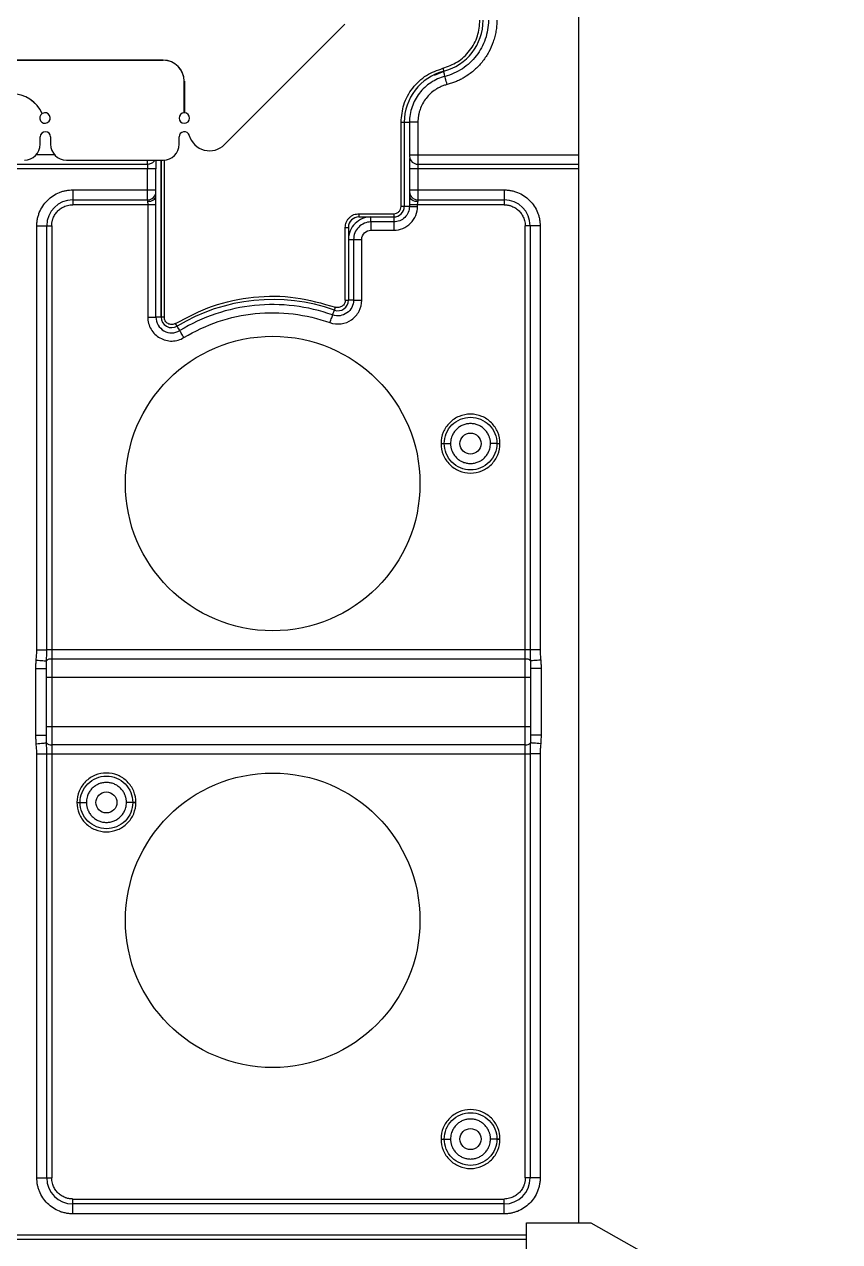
# Model space of a CAD drawing. Header units: millimetres. Extents: x -1 to 1576, y 30 to 633.
# Drawn here: x 1468.6 to 1546.1, y 280.5 to 396.3 of the extents above; entities that cross this region are included whole.
import ezdxf

# ---------------------------------------------------------------- set-up
doc = ezdxf.new("R2010")
doc.units = ezdxf.units.MM

msp = doc.modelspace()

# ---------------------------------------------------------------- linework, layer by layer
at = {"color": 7, "linetype": 'Continuous', "lineweight": 25}
for p, q in [((1521.3, 282.33), (1521.3, 630.28)), ((1487.61, 384.83), (1499.04, 396.26)), ((1459.28, 392.86), (1481.79, 392.86)), ((1481.79, 392.85), (1459.28, 392.85)), ((1508.44, 391.79), (1507.54, 391.4)), ((1508.37, 392.08), (1508.44, 391.79)), ((1483.79, 387.85), (1483.79, 390.85)), ((1483.8, 390.85), (1483.8, 387.85)), ((1504.39, 378.95), (1504.39, 386.95)), ((1504.39, 386.95), (1504.69, 386.95)), ((1504.69, 386.95), (1504.69, 378.95)), ((1505.19, 386.95), (1505.19, 383.68)), ((1505.99, 386.95), (1505.99, 379.42)), ((1470.09, 384.85), (1470.09, 385.55)), ((1471.09, 385.55), (1471.09, 384.85)), ((1483.29, 384.85), (1483.29, 385.55)), ((1471.47, 383.85), (1469.71, 383.85)), ((1472.59, 383.35), (1481.79, 383.35)), ((1480.29, 382.97), (1480.29, 383.35)), ((1481.59, 368.42), (1481.59, 383.35)), ((1481.59, 383.35), (1481.59, 368.42)), ((1481.89, 383.36), (1481.89, 368.42)), ((1505.19, 383.85), (1521.3, 383.85)), ((1458.63, 382.97), (1480.29, 382.97)), ((1480.29, 382.53), (1458.63, 382.53)), ((1480.29, 380.52), (1480.29, 382.53)), ((1481.09, 380.33), (1481.09, 382.53)), ((1521.3, 382.53), (1505.19, 382.53)), ((1505.19, 382.53), (1505.19, 380.33)), ((1505.99, 382.97), (1521.3, 382.97)), ((1473.19, 380.52), (1480.29, 380.52)), ((1473.19, 380.52), (1473.19, 379.1)), ((1480.29, 380.52), (1481.09, 380.52)), ((1480.29, 380.36), (1480.29, 380.52)), ((1480.29, 380.21), (1480.29, 380.36)), ((1480.29, 380.07), (1480.29, 380.21)), ((1480.29, 379.94), (1480.29, 380.07)), ((1480.29, 379.82), (1480.29, 379.94)), ((1480.29, 379.72), (1480.29, 379.82)), ((1480.29, 379.64), (1480.29, 379.72)), ((1480.29, 379.57), (1480.29, 379.64)), ((1505.19, 380.52), (1514.19, 380.52)), ((1505.21, 379.83), (1505.2, 379.83)), ((1514.19, 380.52), (1514.19, 379.1)), ((1473.19, 379.57), (1480.29, 379.57)), ((1480.32, 379.1), (1473.19, 379.1)), ((1480.29, 379.57), (1480.29, 379.56)), ((1480.29, 379.56), (1480.29, 379.55)), ((1480.29, 379.55), (1480.29, 379.53)), ((1480.29, 379.53), (1480.29, 379.51)), ((1480.29, 379.51), (1480.29, 379.49)), ((1480.29, 379.49), (1480.29, 379.47)), ((1480.29, 379.47), (1480.29, 379.45)), ((1480.29, 379.45), (1480.29, 379.42)), ((1480.32, 379.1), (1480.32, 368.42)), ((1481.1, 368.42), (1481.1, 379.1)), ((1504.69, 378.95), (1504.39, 378.95)), ((1505.18, 379.1), (1505.18, 378.95)), ((1514.19, 379.1), (1505.96, 379.1)), ((1505.96, 378.95), (1505.96, 379.1)), ((1505.99, 379.57), (1514.19, 379.57)), ((1500.39, 378.25), (1503.69, 378.25)), ((1500.39, 378.25), (1500.39, 377.95)), ((1500.39, 377.95), (1503.69, 377.95)), ((1503.69, 377.47), (1501.53, 377.47)), ((1503.69, 378.25), (1503.69, 377.95)), ((1469.78, 336.79), (1469.78, 377.1)), ((1469.78, 377.1), (1471.19, 377.1)), ((1470.72, 336.79), (1470.72, 377.1)), ((1471.19, 377.1), (1471.19, 286.58)), ((1499.09, 370.03), (1499.09, 376.95)), ((1499.09, 376.95), (1499.39, 376.95)), ((1499.39, 376.95), (1499.39, 370.03)), ((1501.53, 376.69), (1503.69, 376.69)), ((1517.61, 377.1), (1516.19, 377.1)), ((1516.19, 286.58), (1516.19, 377.1)), ((1516.66, 377.1), (1516.66, 336.79)), ((1517.61, 377.1), (1517.61, 336.79)), ((1499.39, 375.81), (1499.39, 370.03)), ((1499.88, 375.81), (1499.88, 370.03)), ((1500.66, 370.03), (1500.66, 375.81)), ((1498.06, 369.09), (1498.16, 369.37)), ((1499.09, 370.03), (1499.39, 370.03)), ((1481.89, 368.42), (1481.59, 368.42)), ((1483.11, 367.56), (1482.95, 367.82)), ((1516.66, 336.79), (1470.72, 336.79)), ((1471.19, 335.92), (1516.19, 335.92)), ((1469.69, 328.68), (1469.69, 335.01)), ((1470.69, 328.68), (1470.69, 335.01)), ((1516.69, 335.05), (1516.7, 335)), ((1516.69, 335.01), (1516.69, 328.68)), ((1517.69, 335.01), (1517.69, 328.68)), ((1516.69, 334.17), (1470.69, 334.17)), ((1470.69, 329.51), (1516.69, 329.51)), ((1470.69, 328.64), (1470.69, 328.69)), ((1516.19, 327.77), (1471.19, 327.77)), ((1469.78, 286.58), (1469.78, 326.9)), ((1470.72, 286.58), (1470.72, 326.9)), ((1470.72, 326.9), (1516.66, 326.9)), ((1516.66, 326.9), (1516.66, 286.58)), ((1517.61, 326.9), (1517.61, 286.58)), ((1469.78, 286.58), (1471.19, 286.58)), ((1517.61, 286.58), (1516.19, 286.58)), ((1473.19, 283.17), (1473.19, 284.58)), ((1473.19, 284.58), (1514.19, 284.58)), ((1514.19, 284.11), (1473.19, 284.11)), ((1514.19, 283.17), (1514.19, 284.58)), ((1514.19, 283.17), (1473.19, 283.17)), ((1516.3, 231.13), (1516.3, 282.33)), ((1516.3, 282.33), (1522.41, 282.33)), ((1522.41, 282.33), (1546.07, 268.98)), ((1458.63, 281.16), (1516.3, 281.16)), ((1516.3, 280.72), (1458.63, 280.72))]:
    msp.add_line(p, q, dxfattribs=at)
for centre in [(1492.19, 352.6), (1492.19, 311.08)]:
    msp.add_circle(centre, 14, dxfattribs=at)
at = {"color": 141}
for centre in [(1510.99, 356.4), (1476.39, 322.28), (1510.99, 290.28)]:
    msp.add_circle(centre, 1, dxfattribs=at)
at = {"color": 7, "linetype": 'Continuous', "lineweight": 25}
for centre, radius, start, end in [((1507.19, 396.64), 5, 284.4775, 0), ((1481.79, 390.85), 2, 360, 90), ((1481.79, 390.85), 1.99, 360, 90), ((1509.69, 386.95), 5, 104.4775, 180), ((1467.39, 386.45), 3.2, 24.6158, 89.9998), ((1467.39, 386.45), 3.19, 24.5983, 89.9998), ((1470.55, 387.35), 0.5, 120.7513, 119.6), ((1483.79, 387.35), 0.5, 90.573, 89.427), ((1470.59, 385.55), 0.5, 0, 180), ((1483.79, 385.55), 0.5, 16.0192, 180), ((1486.19, 386.24), 2, 196.0192, 315), ((1468.59, 384.85), 1.5, 270, 360), ((1472.59, 384.85), 1.5, 180, 270), ((1481.79, 384.85), 1.5, 270, 360), ((1505.95, 383.73), 0.758, 183.7249, 273.2939), ((1505.97, 380.35), 0.778, 181.7358, 271.6365), ((1473.19, 377.1), 2.47, 90, 180), ((1503.69, 378.95), 1, 270, 0), ((1514.19, 377.1), 2.47, 0, 90), ((1500.39, 376.95), 1, 90, 180), ((1492.19, 352.6), 17.5, 70.4192, 121.2706), ((1498.39, 370.03), 1, 250.4192, 0), ((1482.59, 368.42), 1, 180, 301.2706), ((1471.11, 335.36), 0.562, 82.1767, 137.5651), ((1516.27, 335.36), 0.562, 42.435, 97.8232), ((1471.11, 328.32), 0.562, 222.435, 277.8232), ((1516.27, 328.32), 0.562, 262.1767, 317.5651), ((1473.19, 286.58), 2.47, 180, 270), ((1514.19, 286.58), 2.47, 270, 360)]:
    msp.add_arc(centre, radius, start, end, dxfattribs=at)
for points, knots in [([(1508.37, 392.08), (1508.84, 392.26), (1509.82, 392.61), (1510.97, 393.71), (1511.75, 395.1), (1511.84, 396.13), (1511.89, 396.64)], [0, 0, 0, 0, 0.243088, 0.5, 0.756912, 1, 1, 1, 1]), ([(1512.69, 396.64), (1512.69, 396.03), (1512.59, 395.43), (1512.2, 394.28), (1511.91, 393.75), (1511.17, 392.79), (1510.72, 392.37), (1509.71, 391.71), (1509.15, 391.46), (1508.57, 391.31)], [0, 0, 0, 0, 0.25, 0.25, 0.5, 0.5, 0.75, 0.75, 1, 1, 1, 1]), ([(1513.49, 396.64), (1513.49, 396.55), (1513.49, 396.37), (1513.47, 396.12), (1513.45, 395.86), (1513.41, 395.6), (1513.36, 395.35), (1513.3, 395.1), (1513.23, 394.84), (1513.07, 394.35), (1512.76, 393.63), (1512.19, 392.76), (1511.49, 391.99), (1510.83, 391.48), (1510.3, 391.15), (1509.94, 390.96), (1509.56, 390.79), (1509.17, 390.65), (1508.9, 390.57), (1508.77, 390.54)], [0, 0, 0, 0, 0.031458, 0.062756, 0.093948, 0.125086, 0.156225, 0.187418, 0.218719, 0.250181, 0.375055, 0.500007, 0.624895, 0.749833, 0.80007, 0.849986, 0.8998, 0.949731, 1, 1, 1, 1]), ([(1504.39, 386.95), (1504.44, 387.52), (1504.55, 388.68), (1505.43, 390.25), (1506.73, 391.5), (1507.83, 391.89), (1508.37, 392.08)], [0, 0, 0, 0, 0.243088, 0.5, 0.756912, 1, 1, 1, 1]), ([(1508.57, 391.31), (1508.09, 391.19), (1507.63, 390.98), (1506.8, 390.44), (1506.44, 390.1), (1505.83, 389.32), (1505.59, 388.88), (1505.27, 387.94), (1505.19, 387.45), (1505.19, 386.95)], [0, 0, 0, 0, 0.25, 0.25, 0.5, 0.5, 0.75, 0.75, 1, 1, 1, 1]), ([(1508.57, 391.31), (1508.57, 391.31), (1508.55, 391.36), (1508.51, 391.54), (1508.47, 391.67), (1508.44, 391.79)], [0, 0, 0, 0, 0.5, 0.5, 1, 1, 1, 1]), ([(1508.77, 390.54), (1508.71, 390.74), (1508.66, 390.94), (1508.59, 391.23), (1508.57, 391.31), (1508.57, 391.31)], [0, 0, 0, 0, 0.5, 0.5, 1, 1, 1, 1]), ([(1508.77, 390.54), (1508.71, 390.52), (1508.6, 390.49), (1508.43, 390.43), (1508.27, 390.37), (1508.11, 390.3), (1507.96, 390.22), (1507.8, 390.14), (1507.53, 389.97), (1507.17, 389.68), (1506.75, 389.23), (1506.42, 388.72), (1506.22, 388.25), (1506.1, 387.86), (1506.04, 387.56), (1506, 387.26), (1505.99, 387.06), (1505.99, 386.95)], [0, 0, 0, 0, 0.035943, 0.071688, 0.107312, 0.142898, 0.178524, 0.21427, 0.250217, 0.37505, 0.50002, 0.624899, 0.749848, 0.812559, 0.874868, 0.937206, 1, 1, 1, 1]), ([(1504.69, 386.95), (1504.82, 386.95), (1504.95, 386.95), (1505.14, 386.95), (1505.19, 386.95), (1505.19, 386.95)], [0, 0, 0, 0, 0.5, 0.5, 1, 1, 1, 1]), ([(1505.99, 386.95), (1505.78, 386.95), (1505.57, 386.95), (1505.28, 386.95), (1505.19, 386.95), (1505.19, 386.95)], [0, 0, 0, 0, 0.5, 0.5, 1, 1, 1, 1]), ([(1480.29, 382.97), (1480.39, 382.98), (1480.6, 383), (1480.86, 383.15), (1480.95, 383.29), (1480.99, 383.35)], [0, 0, 0, 0, 0.360756, 0.721512, 1, 1, 1, 1]), ([(1481.09, 383.35), (1481.09, 383.3), (1481.09, 383.16), (1481.09, 382.88), (1481.09, 382.64), (1481.09, 382.53)], [0, 0, 0, 0, 0.220995, 0.610482, 1, 1, 1, 1]), ([(1505.19, 383.5), (1505.19, 383.49), (1505.19, 383.42), (1505.19, 383.2), (1505.19, 382.88), (1505.19, 382.64), (1505.19, 382.53)], [0, 0, 0, 0, 0.033174, 0.359427, 0.685681, 1, 1, 1, 1]), ([(1480.29, 382.97), (1480.29, 382.93), (1480.29, 382.86), (1480.29, 382.71), (1480.29, 382.62), (1480.29, 382.53)], [0, 0, 0, 0, 0.5, 0.5, 1, 1, 1, 1]), ([(1481.09, 382.53), (1481.09, 382.53), (1481, 382.53), (1480.71, 382.53), (1480.5, 382.53), (1480.29, 382.53)], [0, 0, 0, 0, 0.5, 0.5, 1, 1, 1, 1]), ([(1469.78, 377.1), (1469.78, 377.16), (1469.78, 377.29), (1469.79, 377.47), (1469.82, 377.65), (1469.85, 377.83), (1469.9, 378.01), (1469.95, 378.19), (1470.07, 378.52), (1470.32, 378.99), (1470.76, 379.53), (1471.3, 379.98), (1471.81, 380.24), (1472.24, 380.39), (1472.55, 380.46), (1472.87, 380.51), (1473.08, 380.51), (1473.19, 380.52)], [0, 0, 0, 0, 0.034552, 0.068858, 0.103016, 0.137128, 0.171294, 0.205615, 0.240191, 0.37006, 0.500029, 0.629897, 0.759866, 0.820152, 0.879909, 0.939678, 1, 1, 1, 1]), ([(1480.29, 379.57), (1480.5, 379.57), (1480.71, 379.66), (1481, 379.94), (1481.09, 380.13), (1481.09, 380.33)], [0, 0, 0, 0, 0.5, 0.5, 1, 1, 1, 1]), ([(1480.29, 379.42), (1480.5, 379.42), (1480.71, 379.48), (1481, 379.67), (1481.09, 379.8), (1481.09, 379.93)], [0, 0, 0, 0, 0.5, 0.5, 1, 1, 1, 1]), ([(1481.1, 379.1), (1481.1, 379.24), (1481.1, 379.39), (1481.09, 379.67), (1481.09, 379.8), (1481.09, 379.93)], [0, 0, 0, 0, 0.5, 0.5, 1, 1, 1, 1]), ([(1505.19, 379.93), (1505.19, 379.89), (1505.19, 379.81), (1505.19, 379.67), (1505.18, 379.51), (1505.18, 379.32), (1505.18, 379.17), (1505.18, 379.1)], [0, 0, 0, 0, 0.156436, 0.321621, 0.496119, 0.745369, 1, 1, 1, 1]), ([(1505.19, 379.93), (1505.19, 379.8), (1505.28, 379.67), (1505.58, 379.48), (1505.78, 379.42), (1505.99, 379.42)], [0, 0, 0, 0, 0.5, 0.5, 1, 1, 1, 1]), ([(1514.19, 380.52), (1514.25, 380.52), (1514.38, 380.51), (1514.56, 380.5), (1514.74, 380.47), (1514.92, 380.44), (1515.1, 380.4), (1515.27, 380.34), (1515.61, 380.22), (1516.08, 379.98), (1516.62, 379.53), (1517.07, 378.99), (1517.33, 378.48), (1517.48, 378.06), (1517.55, 377.74), (1517.6, 377.43), (1517.6, 377.21), (1517.61, 377.1)], [0, 0, 0, 0, 0.034552, 0.068858, 0.103016, 0.137128, 0.171294, 0.205615, 0.240191, 0.37006, 0.500029, 0.629897, 0.759866, 0.820152, 0.879909, 0.939678, 1, 1, 1, 1]), ([(1471.19, 377.1), (1471.19, 377.15), (1471.19, 377.23), (1471.21, 377.35), (1471.22, 377.48), (1471.25, 377.6), (1471.29, 377.72), (1471.36, 377.93), (1471.51, 378.21), (1471.77, 378.53), (1472.08, 378.79), (1472.4, 378.95), (1472.69, 379.05), (1472.94, 379.09), (1473.11, 379.1), (1473.19, 379.1)], [0, 0, 0, 0, 0.040276, 0.080243, 0.120058, 0.159883, 0.199877, 0.240199, 0.370043, 0.500057, 0.629901, 0.759916, 0.840121, 0.919721, 1, 1, 1, 1]), ([(1480.29, 379.42), (1480.29, 379.37), (1480.3, 379.32), (1480.32, 379.21), (1480.32, 379.16), (1480.32, 379.1)], [0, 0, 0, 0, 0.5, 0.5, 1, 1, 1, 1]), ([(1481.1, 379.1), (1481.06, 379.1), (1480.96, 379.1), (1480.68, 379.1), (1480.5, 379.1), (1480.32, 379.1)], [0, 0, 0, 0, 0.5, 0.5, 1, 1, 1, 1]), ([(1503.69, 376.69), (1503.99, 376.69), (1504.28, 376.75), (1504.83, 376.97), (1505.08, 377.14), (1505.5, 377.56), (1505.67, 377.81), (1505.9, 378.36), (1505.96, 378.66), (1505.96, 378.95)], [0, 0, 0, 0, 0.25, 0.25, 0.5, 0.5, 0.75, 0.75, 1, 1, 1, 1]), ([(1505.18, 378.95), (1505.18, 378.76), (1505.14, 378.56), (1504.99, 378.2), (1504.88, 378.04), (1504.6, 377.76), (1504.44, 377.65), (1504.08, 377.51), (1503.89, 377.47), (1503.69, 377.47)], [0, 0, 0, 0, 0.25, 0.25, 0.5, 0.5, 0.75, 0.75, 1, 1, 1, 1]), ([(1503.69, 378.25), (1503.78, 378.26), (1503.91, 378.28), (1504.08, 378.36), (1504.19, 378.45), (1504.28, 378.57), (1504.37, 378.73), (1504.38, 378.87), (1504.39, 378.95)], [0, 0, 0, 0, 0.239443, 0.369477, 0.5, 0.630034, 0.760557, 1, 1, 1, 1]), ([(1505.18, 378.95), (1505.15, 378.95), (1505.09, 378.95), (1504.91, 378.95), (1504.8, 378.95), (1504.69, 378.95)], [0, 0, 0, 0, 0.5, 0.5, 1, 1, 1, 1]), ([(1505.96, 379.1), (1505.78, 379.1), (1505.6, 379.1), (1505.32, 379.1), (1505.22, 379.1), (1505.18, 379.1)], [0, 0, 0, 0, 0.5, 0.5, 1, 1, 1, 1]), ([(1505.18, 378.95), (1505.22, 378.95), (1505.32, 378.95), (1505.6, 378.95), (1505.78, 378.95), (1505.96, 378.95)], [0, 0, 0, 0, 0.5, 0.5, 1, 1, 1, 1]), ([(1505.96, 379.1), (1505.96, 379.16), (1505.96, 379.21), (1505.98, 379.32), (1505.99, 379.37), (1505.99, 379.42)], [0, 0, 0, 0, 0.5, 0.5, 1, 1, 1, 1]), ([(1514.19, 379.1), (1514.23, 379.1), (1514.32, 379.1), (1514.44, 379.09), (1514.57, 379.07), (1514.69, 379.04), (1514.81, 379.01), (1515.02, 378.93), (1515.3, 378.79), (1515.61, 378.53), (1515.87, 378.21), (1516.04, 377.89), (1516.13, 377.6), (1516.18, 377.35), (1516.19, 377.19), (1516.19, 377.1)], [0, 0, 0, 0, 0.040276, 0.080243, 0.120058, 0.159883, 0.199877, 0.240199, 0.370043, 0.500057, 0.629901, 0.759916, 0.840121, 0.919721, 1, 1, 1, 1]), ([(1499.09, 376.95), (1499.11, 377.12), (1499.14, 377.37), (1499.3, 377.67), (1499.47, 377.88), (1499.67, 378.05), (1499.98, 378.21), (1500.23, 378.24), (1500.39, 378.25)], [0, 0, 0, 0, 0.239443, 0.36959, 0.5, 0.630147, 0.760557, 1, 1, 1, 1]), ([(1501.53, 377.95), (1501.25, 377.95), (1500.97, 377.9), (1500.45, 377.68), (1500.22, 377.52), (1499.82, 377.13), (1499.66, 376.89), (1499.45, 376.37), (1499.39, 376.09), (1499.39, 375.81)], [0, 0, 0, 0, 0.25, 0.25, 0.5, 0.5, 0.75, 0.75, 1, 1, 1, 1]), ([(1501.53, 377.47), (1501.32, 377.47), (1501.1, 377.42), (1500.7, 377.26), (1500.52, 377.13), (1500.21, 376.83), (1500.09, 376.64), (1499.92, 376.24), (1499.88, 376.03), (1499.88, 375.81)], [0, 0, 0, 0, 0.25, 0.25, 0.5, 0.5, 0.75, 0.75, 1, 1, 1, 1]), ([(1501.53, 377.47), (1501.53, 377.49), (1501.53, 377.56), (1501.53, 377.73), (1501.53, 377.84), (1501.53, 377.95)], [0, 0, 0, 0, 0.5, 0.5, 1, 1, 1, 1]), ([(1501.53, 377.47), (1501.53, 377.43), (1501.53, 377.32), (1501.53, 377.04), (1501.53, 376.87), (1501.53, 376.69)], [0, 0, 0, 0, 0.5, 0.5, 1, 1, 1, 1]), ([(1503.69, 377.95), (1503.69, 377.84), (1503.69, 377.73), (1503.69, 377.56), (1503.69, 377.49), (1503.69, 377.47)], [0, 0, 0, 0, 0.5, 0.5, 1, 1, 1, 1]), ([(1503.69, 377.47), (1503.69, 377.43), (1503.69, 377.32), (1503.69, 377.04), (1503.69, 376.87), (1503.69, 376.69)], [0, 0, 0, 0, 0.5, 0.5, 1, 1, 1, 1]), ([(1500.66, 375.81), (1500.66, 376.04), (1500.75, 376.27), (1501.08, 376.59), (1501.3, 376.69), (1501.53, 376.69)], [0, 0, 0, 0, 0.5, 0.5, 1, 1, 1, 1]), ([(1499.39, 375.81), (1499.5, 375.81), (1499.61, 375.81), (1499.79, 375.81), (1499.85, 375.81), (1499.88, 375.81)], [0, 0, 0, 0, 0.5, 0.5, 1, 1, 1, 1]), ([(1499.88, 375.81), (1499.92, 375.81), (1500.02, 375.81), (1500.3, 375.81), (1500.48, 375.81), (1500.66, 375.81)], [0, 0, 0, 0, 0.5, 0.5, 1, 1, 1, 1]), ([(1482.95, 367.82), (1484.11, 368.42), (1486.44, 369.65), (1490.36, 370.44), (1494.37, 370.46), (1496.9, 369.73), (1498.16, 369.37)], [0, 0, 0, 0, 0.246898, 0.5, 0.753102, 1, 1, 1, 1]), ([(1497.89, 368.63), (1496.71, 369.05), (1495.47, 369.34), (1492.98, 369.64), (1491.71, 369.66), (1489.21, 369.4), (1487.97, 369.13), (1485.58, 368.33), (1484.44, 367.8), (1483.36, 367.14)], [0, 0, 0, 0, 0.25, 0.25, 0.5, 0.5, 0.75, 0.75, 1, 1, 1, 1]), ([(1497.63, 367.9), (1497.97, 367.78), (1498.34, 367.74), (1499.06, 367.84), (1499.4, 367.97), (1499.99, 368.39), (1500.24, 368.67), (1500.57, 369.31), (1500.66, 369.67), (1500.66, 370.03)], [0, 0, 0, 0, 0.25, 0.25, 0.5, 0.5, 0.75, 0.75, 1, 1, 1, 1]), ([(1499.88, 370.03), (1499.88, 369.8), (1499.82, 369.56), (1499.6, 369.14), (1499.44, 368.96), (1499.05, 368.68), (1498.83, 368.59), (1498.36, 368.53), (1498.12, 368.55), (1497.89, 368.63)], [0, 0, 0, 0, 0.25, 0.25, 0.5, 0.5, 0.75, 0.75, 1, 1, 1, 1]), ([(1499.09, 370.03), (1499.09, 369.98), (1499.08, 369.87), (1499.02, 369.71), (1498.92, 369.57), (1498.8, 369.46), (1498.65, 369.38), (1498.49, 369.33), (1498.32, 369.33), (1498.21, 369.36), (1498.16, 369.37)], [0, 0, 0, 0, 0.125102, 0.250006, 0.375207, 0.500006, 0.625207, 0.750006, 0.875102, 1, 1, 1, 1]), ([(1499.88, 370.03), (1499.85, 370.03), (1499.79, 370.03), (1499.61, 370.03), (1499.5, 370.03), (1499.39, 370.03)], [0, 0, 0, 0, 0.5, 0.5, 1, 1, 1, 1]), ([(1499.88, 370.03), (1499.92, 370.03), (1500.02, 370.03), (1500.3, 370.03), (1500.48, 370.03), (1500.66, 370.03)], [0, 0, 0, 0, 0.5, 0.5, 1, 1, 1, 1]), ([(1480.32, 368.42), (1480.32, 368.02), (1480.43, 367.62), (1480.83, 366.93), (1481.13, 366.64), (1481.83, 366.25), (1482.23, 366.14), (1483.02, 366.16), (1483.42, 366.27), (1483.76, 366.48)], [0, 0, 0, 0, 0.25, 0.25, 0.5, 0.5, 0.75, 0.75, 1, 1, 1, 1]), ([(1480.32, 368.42), (1480.5, 368.42), (1480.68, 368.42), (1480.96, 368.42), (1481.06, 368.42), (1481.1, 368.42)], [0, 0, 0, 0, 0.5, 0.5, 1, 1, 1, 1]), ([(1481.1, 368.42), (1481.1, 368.15), (1481.17, 367.89), (1481.44, 367.44), (1481.63, 367.25), (1482.09, 366.99), (1482.35, 366.92), (1482.87, 366.93), (1483.13, 367.01), (1483.36, 367.14)], [0, 0, 0, 0, 0.25, 0.25, 0.5, 0.5, 0.75, 0.75, 1, 1, 1, 1]), ([(1481.59, 368.42), (1481.48, 368.42), (1481.37, 368.42), (1481.19, 368.42), (1481.13, 368.42), (1481.1, 368.42)], [0, 0, 0, 0, 0.5, 0.5, 1, 1, 1, 1]), ([(1482.95, 367.82), (1482.9, 367.79), (1482.79, 367.73), (1482.6, 367.71), (1482.41, 367.73), (1482.24, 367.8), (1482.09, 367.91), (1481.98, 368.06), (1481.9, 368.23), (1481.89, 368.35), (1481.89, 368.42)], [0, 0, 0, 0, 0.125092, 0.250007, 0.375185, 0.500007, 0.625185, 0.750006, 0.875092, 1, 1, 1, 1]), ([(1483.76, 366.48), (1484.79, 367.1), (1485.89, 367.61), (1488.16, 368.38), (1489.34, 368.63), (1491.73, 368.88), (1492.94, 368.86), (1495.32, 368.58), (1496.5, 368.3), (1497.63, 367.9)], [0, 0, 0, 0, 0.25, 0.25, 0.5, 0.5, 0.75, 0.75, 1, 1, 1, 1]), ([(1497.63, 367.9), (1497.69, 368.07), (1497.75, 368.23), (1497.85, 368.5), (1497.88, 368.59), (1497.89, 368.63)], [0, 0, 0, 0, 0.5, 0.5, 1, 1, 1, 1]), ([(1497.89, 368.63), (1497.9, 368.66), (1497.92, 368.72), (1497.98, 368.88), (1498.02, 368.99), (1498.06, 369.09)], [0, 0, 0, 0, 0.5, 0.5, 1, 1, 1, 1]), ([(1483.36, 367.14), (1483.35, 367.17), (1483.31, 367.22), (1483.22, 367.37), (1483.16, 367.47), (1483.11, 367.56)], [0, 0, 0, 0, 0.5, 0.5, 1, 1, 1, 1]), ([(1483.76, 366.48), (1483.67, 366.63), (1483.58, 366.78), (1483.43, 367.02), (1483.38, 367.11), (1483.36, 367.14)], [0, 0, 0, 0, 0.5, 0.5, 1, 1, 1, 1]), ([(1513.79, 356.4), (1513.79, 356.77), (1513.72, 357.14), (1513.44, 357.81), (1513.23, 358.12), (1512.71, 358.64), (1512.4, 358.85), (1511.72, 359.13), (1511.36, 359.2), (1510.62, 359.2), (1510.26, 359.13), (1509.58, 358.85), (1509.27, 358.64), (1508.75, 358.12), (1508.54, 357.81), (1508.26, 357.14), (1508.19, 356.77), (1508.19, 356.4)], [0, 0, 0, 0, 0.125, 0.125, 0.25, 0.25, 0.375, 0.375, 0.5, 0.5, 0.625, 0.625, 0.75, 0.75, 0.875, 0.875, 1, 1, 1, 1]), ([(1508.49, 356.4), (1508.49, 356.73), (1508.56, 357.06), (1508.81, 357.66), (1508.99, 357.94), (1509.45, 358.4), (1509.73, 358.59), (1510.34, 358.84), (1510.66, 358.9), (1511.32, 358.9), (1511.65, 358.84), (1512.25, 358.59), (1512.53, 358.4), (1512.99, 357.94), (1513.18, 357.66), (1513.43, 357.06), (1513.49, 356.73), (1513.49, 356.4)], [0, 0, 0, 0, 0.125, 0.125, 0.25, 0.25, 0.375, 0.375, 0.5, 0.5, 0.625, 0.625, 0.75, 0.75, 0.875, 0.875, 1, 1, 1, 1]), ([(1512.89, 356.4), (1512.89, 356.44), (1512.89, 356.53), (1512.88, 356.65), (1512.86, 356.77), (1512.83, 356.89), (1512.79, 357.01), (1512.72, 357.21), (1512.58, 357.47), (1512.34, 357.75), (1512.05, 357.99), (1511.72, 358.17), (1511.36, 358.28), (1510.99, 358.31), (1510.62, 358.28), (1510.26, 358.17), (1509.93, 357.99), (1509.64, 357.76), (1509.4, 357.47), (1509.24, 357.17), (1509.15, 356.9), (1509.1, 356.65), (1509.09, 356.49), (1509.09, 356.4)], [0, 0, 0, 0, 0.021004, 0.041833, 0.062575, 0.083322, 0.104164, 0.125191, 0.187599, 0.250099, 0.312514, 0.375014, 0.437478, 0.500035, 0.562498, 0.625052, 0.687465, 0.749967, 0.812406, 0.874891, 0.916726, 0.958187, 1, 1, 1, 1]), ([(1508.19, 356.4), (1508.19, 356.04), (1508.26, 355.67), (1508.54, 354.99), (1508.75, 354.68), (1509.27, 354.16), (1509.58, 353.96), (1510.26, 353.68), (1510.62, 353.6), (1511.36, 353.6), (1511.72, 353.68), (1512.4, 353.96), (1512.71, 354.16), (1513.23, 354.68), (1513.44, 354.99), (1513.72, 355.67), (1513.79, 356.04), (1513.79, 356.4)], [0, 0, 0, 0, 0.125, 0.125, 0.25, 0.25, 0.375, 0.375, 0.5, 0.5, 0.625, 0.625, 0.75, 0.75, 0.875, 0.875, 1, 1, 1, 1]), ([(1508.19, 356.4), (1508.27, 356.4), (1508.35, 356.4), (1508.46, 356.4), (1508.49, 356.4), (1508.49, 356.4)], [0, 0, 0, 0, 0.5, 0.5, 1, 1, 1, 1]), ([(1508.49, 356.4), (1508.49, 356.4), (1508.56, 356.4), (1508.78, 356.4), (1508.93, 356.4), (1509.09, 356.4)], [0, 0, 0, 0, 0.5, 0.5, 1, 1, 1, 1]), ([(1513.49, 356.4), (1513.49, 356.08), (1513.43, 355.75), (1513.18, 355.14), (1512.99, 354.87), (1512.53, 354.4), (1512.25, 354.22), (1511.65, 353.97), (1511.32, 353.9), (1510.66, 353.9), (1510.34, 353.97), (1509.73, 354.22), (1509.45, 354.4), (1508.99, 354.87), (1508.81, 355.14), (1508.56, 355.75), (1508.49, 356.08), (1508.49, 356.4)], [0, 0, 0, 0, 0.125, 0.125, 0.25, 0.25, 0.375, 0.375, 0.5, 0.5, 0.625, 0.625, 0.75, 0.75, 0.875, 0.875, 1, 1, 1, 1]), ([(1508.49, 356.4), (1508.49, 356.4), (1508.56, 356.4), (1508.78, 356.4), (1508.93, 356.4), (1509.09, 356.4)], [0, 0, 0, 0, 0.5, 0.5, 1, 1, 1, 1]), ([(1509.09, 356.4), (1509.09, 356.36), (1509.09, 356.28), (1509.11, 356.15), (1509.13, 356.03), (1509.15, 355.91), (1509.19, 355.79), (1509.26, 355.6), (1509.4, 355.34), (1509.64, 355.05), (1509.93, 354.81), (1510.26, 354.64), (1510.62, 354.53), (1510.99, 354.49), (1511.36, 354.53), (1511.72, 354.64), (1512.05, 354.81), (1512.34, 355.05), (1512.58, 355.34), (1512.74, 355.63), (1512.83, 355.91), (1512.88, 356.15), (1512.89, 356.32), (1512.89, 356.4)], [0, 0, 0, 0, 0.0210072, 0.041836, 0.062576, 0.0833179, 0.1041526, 0.1251694, 0.1875831, 0.2500859, 0.3125021, 0.3750062, 0.4374755, 0.5000325, 0.5625032, 0.6250597, 0.6874749, 0.7499816, 0.8123969, 0.8748965, 0.9166877, 0.9581466, 1, 1, 1, 1]), ([(1513.49, 356.4), (1513.49, 356.4), (1513.43, 356.4), (1513.2, 356.4), (1513.05, 356.4), (1512.89, 356.4)], [0, 0, 0, 0, 0.5, 0.5, 1, 1, 1, 1]), ([(1513.49, 356.4), (1513.49, 356.4), (1513.52, 356.4), (1513.63, 356.4), (1513.71, 356.4), (1513.79, 356.4)], [0, 0, 0, 0, 0.5, 0.5, 1, 1, 1, 1]), ([(1469.72, 335.82), (1469.72, 335.91), (1469.74, 336.07), (1469.76, 336.32), (1469.77, 336.56), (1469.78, 336.71), (1469.78, 336.79)], [0, 0, 0, 0, 0.26275, 0.514851, 0.767475, 1, 1, 1, 1]), ([(1469.78, 336.79), (1469.98, 336.79), (1470.19, 336.79), (1470.52, 336.79), (1470.65, 336.79), (1470.72, 336.79)], [0, 0, 0, 0, 0.5, 0.5, 1, 1, 1, 1]), ([(1517.61, 336.79), (1517.4, 336.79), (1517.2, 336.79), (1516.86, 336.79), (1516.73, 336.79), (1516.66, 336.79)], [0, 0, 0, 0, 0.5, 0.5, 1, 1, 1, 1]), ([(1517.61, 336.79), (1517.61, 336.71), (1517.61, 336.56), (1517.62, 336.32), (1517.64, 336.07), (1517.66, 335.91), (1517.67, 335.82)], [0, 0, 0, 0, 0.232371, 0.485289, 0.737412, 1, 1, 1, 1]), ([(1469.69, 335.01), (1469.69, 335.16), (1469.69, 335.43), (1469.71, 335.7), (1469.72, 335.82)], [0, 0, 0, 0, 0.556213, 1, 1, 1, 1]), ([(1469.72, 335.82), (1469.95, 335.8), (1470.18, 335.78), (1470.54, 335.75), (1470.66, 335.74), (1470.7, 335.74)], [0, 0, 0, 0, 0.5, 0.5, 1, 1, 1, 1]), ([(1517.67, 335.82), (1517.43, 335.8), (1517.2, 335.78), (1516.84, 335.75), (1516.72, 335.74), (1516.68, 335.74)], [0, 0, 0, 0, 0.5, 0.5, 1, 1, 1, 1]), ([(1517.67, 335.82), (1517.67, 335.76), (1517.68, 335.64), (1517.69, 335.45), (1517.69, 335.24), (1517.69, 335.08), (1517.69, 335.01)], [0, 0, 0, 0, 0.20787, 0.443756, 0.707772, 1, 1, 1, 1]), ([(1469.69, 335.01), (1469.82, 335.01), (1469.95, 335.01), (1470.19, 335.01), (1470.31, 335.01), (1470.49, 335.01), (1470.56, 335.01), (1470.66, 335.01), (1470.69, 335.01), (1470.69, 335.01)], [0, 0, 0, 0, 0.25, 0.25, 0.5, 0.5, 0.75, 0.75, 1, 1, 1, 1]), ([(1517.69, 335.01), (1517.43, 335.01), (1517.17, 335.01), (1516.8, 335.01), (1516.69, 335.01), (1516.69, 335.01)], [0, 0, 0, 0, 0.5, 0.5, 1, 1, 1, 1]), ([(1469.72, 327.86), (1469.71, 327.92), (1469.7, 328.04), (1469.7, 328.23), (1469.69, 328.45), (1469.69, 328.6), (1469.69, 328.68)], [0, 0, 0, 0, 0.2078701, 0.4437562, 0.7077724, 1, 1, 1, 1]), ([(1469.69, 328.68), (1469.95, 328.68), (1470.21, 328.68), (1470.58, 328.68), (1470.69, 328.68), (1470.69, 328.68)], [0, 0, 0, 0, 0.5, 0.5, 1, 1, 1, 1]), ([(1517.69, 328.68), (1517.56, 328.68), (1517.43, 328.68), (1517.19, 328.68), (1517.08, 328.68), (1516.89, 328.68), (1516.82, 328.68), (1516.72, 328.68), (1516.69, 328.68), (1516.69, 328.68)], [0, 0, 0, 0, 0.25, 0.25, 0.5, 0.5, 0.75, 0.75, 1, 1, 1, 1]), ([(1517.69, 328.68), (1517.69, 328.53), (1517.69, 328.26), (1517.67, 327.99), (1517.67, 327.86)], [0, 0, 0, 0, 0.556213, 1, 1, 1, 1]), ([(1469.72, 327.86), (1469.95, 327.88), (1470.18, 327.9), (1470.54, 327.93), (1470.66, 327.94), (1470.7, 327.95)], [0, 0, 0, 0, 0.5, 0.5, 1, 1, 1, 1]), ([(1469.78, 326.9), (1469.78, 326.97), (1469.77, 327.13), (1469.76, 327.37), (1469.74, 327.61), (1469.72, 327.78), (1469.72, 327.86)], [0, 0, 0, 0, 0.232371, 0.485289, 0.737412, 1, 1, 1, 1]), ([(1517.67, 327.86), (1517.43, 327.88), (1517.2, 327.9), (1516.84, 327.93), (1516.72, 327.94), (1516.68, 327.95)], [0, 0, 0, 0, 0.5, 0.5, 1, 1, 1, 1]), ([(1517.67, 327.86), (1517.66, 327.78), (1517.64, 327.61), (1517.62, 327.37), (1517.61, 327.13), (1517.61, 326.97), (1517.61, 326.9)], [0, 0, 0, 0, 0.26275, 0.514851, 0.767475, 1, 1, 1, 1]), ([(1469.78, 326.9), (1469.98, 326.9), (1470.19, 326.9), (1470.52, 326.9), (1470.65, 326.9), (1470.72, 326.9)], [0, 0, 0, 0, 0.5, 0.5, 1, 1, 1, 1]), ([(1517.61, 326.9), (1517.4, 326.9), (1517.2, 326.9), (1516.86, 326.9), (1516.73, 326.9), (1516.66, 326.9)], [0, 0, 0, 0, 0.5, 0.5, 1, 1, 1, 1]), ([(1479.19, 322.28), (1479.19, 322.65), (1479.12, 323.02), (1478.84, 323.69), (1478.63, 324), (1478.11, 324.52), (1477.8, 324.73), (1477.12, 325.01), (1476.76, 325.08), (1476.02, 325.08), (1475.66, 325.01), (1474.98, 324.73), (1474.67, 324.52), (1474.15, 324), (1473.94, 323.69), (1473.66, 323.02), (1473.59, 322.65), (1473.59, 322.28)], [0, 0, 0, 0, 0.125, 0.125, 0.25, 0.25, 0.375, 0.375, 0.5, 0.5, 0.625, 0.625, 0.75, 0.75, 0.875, 0.875, 1, 1, 1, 1]), ([(1473.89, 322.28), (1473.89, 322.61), (1473.96, 322.94), (1474.21, 323.54), (1474.39, 323.82), (1474.85, 324.28), (1475.13, 324.47), (1475.74, 324.72), (1476.06, 324.78), (1476.72, 324.78), (1477.05, 324.72), (1477.65, 324.47), (1477.93, 324.28), (1478.39, 323.82), (1478.58, 323.54), (1478.83, 322.94), (1478.89, 322.61), (1478.89, 322.28)], [0, 0, 0, 0, 0.125, 0.125, 0.25, 0.25, 0.375, 0.375, 0.5, 0.5, 0.625, 0.625, 0.75, 0.75, 0.875, 0.875, 1, 1, 1, 1]), ([(1478.29, 322.28), (1478.29, 322.32), (1478.29, 322.41), (1478.28, 322.53), (1478.26, 322.65), (1478.23, 322.77), (1478.19, 322.89), (1478.12, 323.09), (1477.98, 323.35), (1477.74, 323.63), (1477.45, 323.87), (1477.12, 324.05), (1476.76, 324.16), (1476.39, 324.19), (1476.02, 324.16), (1475.66, 324.05), (1475.33, 323.87), (1475.04, 323.64), (1474.8, 323.35), (1474.64, 323.05), (1474.55, 322.78), (1474.5, 322.53), (1474.49, 322.37), (1474.49, 322.28)], [0, 0, 0, 0, 0.021004, 0.041833, 0.062575, 0.083322, 0.104164, 0.125191, 0.187599, 0.250099, 0.312515, 0.375014, 0.437479, 0.500035, 0.562499, 0.625052, 0.687466, 0.749967, 0.812407, 0.874891, 0.916726, 0.958187, 1, 1, 1, 1]), ([(1473.59, 322.28), (1473.67, 322.28), (1473.75, 322.28), (1473.86, 322.28), (1473.89, 322.28), (1473.89, 322.28)], [0, 0, 0, 0, 0.5, 0.5, 1, 1, 1, 1]), ([(1473.59, 322.28), (1473.59, 321.92), (1473.66, 321.55), (1473.94, 320.87), (1474.15, 320.56), (1474.67, 320.04), (1474.98, 319.84), (1475.66, 319.56), (1476.02, 319.48), (1476.76, 319.48), (1477.12, 319.56), (1477.8, 319.84), (1478.11, 320.04), (1478.63, 320.56), (1478.84, 320.87), (1479.12, 321.55), (1479.19, 321.92), (1479.19, 322.28)], [0, 0, 0, 0, 0.125, 0.125, 0.25, 0.25, 0.375, 0.375, 0.5, 0.5, 0.625, 0.625, 0.75, 0.75, 0.875, 0.875, 1, 1, 1, 1]), ([(1473.89, 322.28), (1473.89, 322.28), (1473.96, 322.28), (1474.18, 322.28), (1474.33, 322.28), (1474.49, 322.28)], [0, 0, 0, 0, 0.5, 0.5, 1, 1, 1, 1]), ([(1478.89, 322.28), (1478.89, 321.96), (1478.83, 321.63), (1478.58, 321.02), (1478.39, 320.75), (1477.93, 320.28), (1477.65, 320.1), (1477.05, 319.85), (1476.72, 319.78), (1476.06, 319.78), (1475.74, 319.85), (1475.13, 320.1), (1474.85, 320.28), (1474.39, 320.75), (1474.21, 321.02), (1473.96, 321.63), (1473.89, 321.96), (1473.89, 322.28)], [0, 0, 0, 0, 0.125, 0.125, 0.25, 0.25, 0.375, 0.375, 0.5, 0.5, 0.625, 0.625, 0.75, 0.75, 0.875, 0.875, 1, 1, 1, 1]), ([(1473.89, 322.28), (1473.89, 322.28), (1473.96, 322.28), (1474.18, 322.28), (1474.33, 322.28), (1474.49, 322.28)], [0, 0, 0, 0, 0.5, 0.5, 1, 1, 1, 1]), ([(1474.49, 322.28), (1474.49, 322.24), (1474.49, 322.16), (1474.51, 322.03), (1474.53, 321.91), (1474.55, 321.79), (1474.59, 321.67), (1474.66, 321.48), (1474.8, 321.22), (1475.04, 320.93), (1475.33, 320.69), (1475.66, 320.52), (1476.02, 320.41), (1476.39, 320.37), (1476.76, 320.41), (1477.12, 320.52), (1477.45, 320.69), (1477.74, 320.93), (1477.98, 321.22), (1478.14, 321.51), (1478.23, 321.79), (1478.28, 322.03), (1478.29, 322.2), (1478.29, 322.28)], [0, 0, 0, 0, 0.0210072, 0.041836, 0.062576, 0.083318, 0.1041526, 0.1251694, 0.187583, 0.2500859, 0.3125021, 0.3750062, 0.4374755, 0.5000324, 0.5625031, 0.6250597, 0.6874749, 0.7499816, 0.812397, 0.8748965, 0.9166877, 0.9581466, 1, 1, 1, 1]), ([(1478.89, 322.28), (1478.89, 322.28), (1478.83, 322.28), (1478.6, 322.28), (1478.45, 322.28), (1478.29, 322.28)], [0, 0, 0, 0, 0.5, 0.5, 1, 1, 1, 1]), ([(1479.09, 322.28), (1479.09, 322.28), (1479, 322.28), (1478.71, 322.28), (1478.5, 322.28), (1478.29, 322.28)], [0, 0, 0, 0, 0.5, 0.5, 1, 1, 1, 1]), ([(1478.89, 322.28), (1478.89, 322.28), (1478.92, 322.28), (1479.03, 322.28), (1479.11, 322.28), (1479.19, 322.28)], [0, 0, 0, 0, 0.5, 0.5, 1, 1, 1, 1]), ([(1513.79, 290.28), (1513.79, 290.65), (1513.72, 291.02), (1513.44, 291.69), (1513.23, 292), (1512.71, 292.52), (1512.4, 292.73), (1511.72, 293.01), (1511.36, 293.08), (1510.62, 293.08), (1510.26, 293.01), (1509.58, 292.73), (1509.27, 292.52), (1508.75, 292), (1508.54, 291.69), (1508.26, 291.02), (1508.19, 290.65), (1508.19, 290.28)], [0, 0, 0, 0, 0.125, 0.125, 0.25, 0.25, 0.375, 0.375, 0.5, 0.5, 0.625, 0.625, 0.75, 0.75, 0.875, 0.875, 1, 1, 1, 1]), ([(1508.49, 290.28), (1508.49, 290.61), (1508.56, 290.94), (1508.81, 291.54), (1508.99, 291.82), (1509.45, 292.28), (1509.73, 292.47), (1510.34, 292.72), (1510.66, 292.78), (1511.32, 292.78), (1511.65, 292.72), (1512.25, 292.47), (1512.53, 292.28), (1512.99, 291.82), (1513.18, 291.54), (1513.43, 290.94), (1513.49, 290.61), (1513.49, 290.28)], [0, 0, 0, 0, 0.125, 0.125, 0.25, 0.25, 0.375, 0.375, 0.5, 0.5, 0.625, 0.625, 0.75, 0.75, 0.875, 0.875, 1, 1, 1, 1]), ([(1512.89, 290.28), (1512.89, 290.32), (1512.89, 290.41), (1512.88, 290.53), (1512.86, 290.65), (1512.83, 290.77), (1512.79, 290.89), (1512.72, 291.09), (1512.58, 291.35), (1512.34, 291.63), (1512.05, 291.87), (1511.72, 292.05), (1511.36, 292.16), (1510.99, 292.19), (1510.62, 292.16), (1510.26, 292.05), (1509.93, 291.87), (1509.64, 291.64), (1509.4, 291.35), (1509.24, 291.05), (1509.15, 290.78), (1509.1, 290.53), (1509.09, 290.37), (1509.09, 290.28)], [0, 0, 0, 0, 0.0210045, 0.0418329, 0.062575, 0.0833217, 0.1041638, 0.1251909, 0.1875989, 0.2500993, 0.3125146, 0.3750144, 0.4374787, 0.5000352, 0.5624986, 0.6250523, 0.6874655, 0.7499672, 0.8124066, 0.8748908, 0.9167256, 0.9581866, 1, 1, 1, 1]), ([(1508.19, 290.28), (1508.19, 289.92), (1508.26, 289.55), (1508.54, 288.87), (1508.75, 288.56), (1509.27, 288.04), (1509.58, 287.84), (1510.26, 287.56), (1510.62, 287.48), (1511.36, 287.48), (1511.72, 287.56), (1512.4, 287.84), (1512.71, 288.04), (1513.23, 288.56), (1513.44, 288.87), (1513.72, 289.55), (1513.79, 289.92), (1513.79, 290.28)], [0, 0, 0, 0, 0.125, 0.125, 0.25, 0.25, 0.375, 0.375, 0.5, 0.5, 0.625, 0.625, 0.75, 0.75, 0.875, 0.875, 1, 1, 1, 1]), ([(1508.19, 290.28), (1508.27, 290.28), (1508.35, 290.28), (1508.46, 290.28), (1508.49, 290.28), (1508.49, 290.28)], [0, 0, 0, 0, 0.5, 0.5, 1, 1, 1, 1]), ([(1508.49, 290.28), (1508.49, 290.28), (1508.56, 290.28), (1508.78, 290.28), (1508.93, 290.28), (1509.09, 290.28)], [0, 0, 0, 0, 0.5, 0.5, 1, 1, 1, 1]), ([(1513.49, 290.28), (1513.49, 289.96), (1513.43, 289.63), (1513.18, 289.02), (1512.99, 288.75), (1512.53, 288.28), (1512.25, 288.1), (1511.65, 287.85), (1511.32, 287.78), (1510.66, 287.78), (1510.34, 287.85), (1509.73, 288.1), (1509.45, 288.28), (1508.99, 288.75), (1508.81, 289.02), (1508.56, 289.63), (1508.49, 289.96), (1508.49, 290.28)], [0, 0, 0, 0, 0.125, 0.125, 0.25, 0.25, 0.375, 0.375, 0.5, 0.5, 0.625, 0.625, 0.75, 0.75, 0.875, 0.875, 1, 1, 1, 1]), ([(1509.09, 290.28), (1509.09, 290.24), (1509.09, 290.16), (1509.11, 290.03), (1509.13, 289.91), (1509.15, 289.79), (1509.19, 289.67), (1509.26, 289.48), (1509.4, 289.22), (1509.64, 288.93), (1509.93, 288.69), (1510.26, 288.52), (1510.62, 288.41), (1510.99, 288.37), (1511.36, 288.41), (1511.72, 288.52), (1512.05, 288.69), (1512.34, 288.93), (1512.58, 289.22), (1512.74, 289.51), (1512.83, 289.79), (1512.88, 290.03), (1512.89, 290.2), (1512.89, 290.28)], [0, 0, 0, 0, 0.021007, 0.041836, 0.062576, 0.083318, 0.104153, 0.125169, 0.187583, 0.250086, 0.312502, 0.375006, 0.437475, 0.500032, 0.562503, 0.62506, 0.687475, 0.749982, 0.812397, 0.874897, 0.916688, 0.958147, 1, 1, 1, 1]), ([(1513.49, 290.28), (1513.49, 290.28), (1513.43, 290.28), (1513.2, 290.28), (1513.05, 290.28), (1512.89, 290.28)], [0, 0, 0, 0, 0.5, 0.5, 1, 1, 1, 1]), ([(1513.69, 290.28), (1513.69, 290.28), (1513.6, 290.28), (1513.31, 290.28), (1513.1, 290.28), (1512.89, 290.28)], [0, 0, 0, 0, 0.5, 0.5, 1, 1, 1, 1]), ([(1513.49, 290.28), (1513.49, 290.28), (1513.52, 290.28), (1513.63, 290.28), (1513.71, 290.28), (1513.79, 290.28)], [0, 0, 0, 0, 0.5, 0.5, 1, 1, 1, 1]), ([(1473.19, 283.17), (1473.13, 283.17), (1473.01, 283.17), (1472.82, 283.19), (1472.64, 283.21), (1472.46, 283.25), (1472.28, 283.29), (1472.11, 283.34), (1471.77, 283.47), (1471.3, 283.71), (1470.76, 284.15), (1470.32, 284.69), (1470.05, 285.21), (1469.91, 285.63), (1469.83, 285.94), (1469.79, 286.26), (1469.78, 286.48), (1469.78, 286.58)], [0, 0, 0, 0, 0.034552, 0.068858, 0.103016, 0.137128, 0.171294, 0.205615, 0.240191, 0.37006, 0.500029, 0.629897, 0.759866, 0.820152, 0.879909, 0.939678, 1, 1, 1, 1]), ([(1473.19, 284.58), (1473.15, 284.58), (1473.06, 284.59), (1472.94, 284.6), (1472.82, 284.62), (1472.69, 284.64), (1472.57, 284.68), (1472.37, 284.75), (1472.08, 284.9), (1471.77, 285.16), (1471.51, 285.48), (1471.34, 285.8), (1471.25, 286.08), (1471.2, 286.33), (1471.19, 286.5), (1471.19, 286.58)], [0, 0, 0, 0, 0.040276, 0.080243, 0.120058, 0.159883, 0.199877, 0.240199, 0.370043, 0.500057, 0.629901, 0.759916, 0.840121, 0.919721, 1, 1, 1, 1]), ([(1517.61, 286.58), (1517.6, 286.52), (1517.6, 286.4), (1517.59, 286.21), (1517.56, 286.03), (1517.53, 285.85), (1517.48, 285.68), (1517.43, 285.5), (1517.31, 285.17), (1517.07, 284.69), (1516.62, 284.15), (1516.08, 283.71), (1515.57, 283.44), (1515.14, 283.3), (1514.83, 283.22), (1514.51, 283.18), (1514.3, 283.17), (1514.19, 283.17)], [0, 0, 0, 0, 0.034552, 0.068858, 0.103016, 0.137128, 0.171294, 0.205615, 0.240191, 0.37006, 0.500029, 0.629897, 0.759866, 0.820152, 0.879909, 0.939678, 1, 1, 1, 1]), ([(1516.19, 286.58), (1516.19, 286.54), (1516.19, 286.46), (1516.18, 286.33), (1516.16, 286.21), (1516.13, 286.09), (1516.09, 285.97), (1516.02, 285.76), (1515.88, 285.48), (1515.61, 285.16), (1515.3, 284.9), (1514.98, 284.73), (1514.69, 284.64), (1514.44, 284.59), (1514.28, 284.59), (1514.19, 284.58)], [0, 0, 0, 0, 0.040276, 0.080243, 0.120058, 0.159883, 0.199877, 0.240199, 0.370043, 0.500057, 0.629901, 0.759916, 0.840121, 0.919721, 1, 1, 1, 1])]:
    msp.add_open_spline(points, degree=3, knots=knots, dxfattribs=at)
for points in [[(1481.09, 379.93), (1481.09, 380.02), (1481.09, 380.1), (1481.09, 380.17)], [(1505.19, 380.33), (1505.19, 380.25), (1505.19, 380.11), (1505.19, 379.93)], [(1470.7, 335.74), (1470.71, 336.07), (1470.72, 336.43), (1470.72, 336.79)], [(1516.66, 336.79), (1516.66, 336.43), (1516.67, 336.07), (1516.68, 335.74)], [(1470.69, 335.01), (1470.69, 335.26), (1470.69, 335.51), (1470.7, 335.74)], [(1516.68, 335.74), (1516.69, 335.51), (1516.69, 335.26), (1516.69, 335.01)], [(1470.7, 327.95), (1470.69, 328.18), (1470.69, 328.43), (1470.69, 328.68)], [(1516.69, 328.68), (1516.69, 328.43), (1516.69, 328.18), (1516.68, 327.95)], [(1470.72, 326.9), (1470.72, 327.26), (1470.71, 327.62), (1470.7, 327.95)], [(1516.68, 327.95), (1516.67, 327.62), (1516.66, 327.26), (1516.66, 326.9)]]:
    msp.add_open_spline(points, degree=3, dxfattribs=at)

doc.saveas('drawing.dxf')
